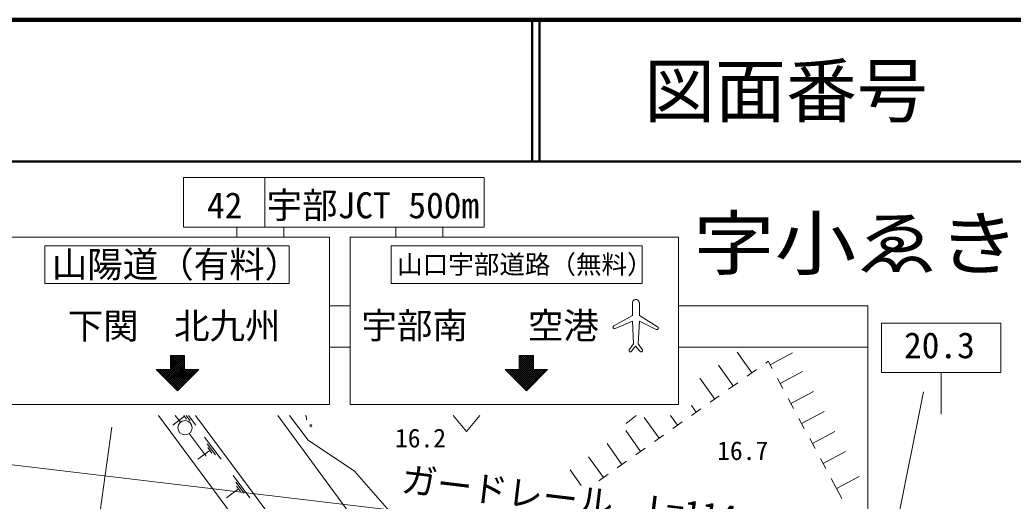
# Model space of a CAD drawing. Units: millimetres, scale not verified. Extents: x 40000 to 680000, y 20000 to 380000.
# Drawn here: x 472646 to 542625, y 346059 to 380000 of the extents above; entities that cross this region are included whole.
import ezdxf
from ezdxf.enums import TextEntityAlignment as Align

# ---------------------------------------------------------------- set-up
doc = ezdxf.new("R2010")
doc.units = ezdxf.units.MM
doc.header["$LTSCALE"] = 1000
for name, color, linetype, lineweight in [('M-BGD', 7, 'Continuous', 13), ('M-STR-HTXT', 7, 'Continuous', 13), ('M-STR-STRC', 7, 'Continuous', 13), ('M-TTL', 2, 'Continuous', 140), ('M-TTL-LINE', 7, 'Continuous', 50)]:
    doc.layers.add(name, color=color, linetype=linetype, lineweight=lineweight)
doc.layers.add('M-BMK-HTXT', color=7, linetype='Continuous')
doc.layers.add('M-TTL-TXT', color=7, linetype='Continuous')
doc.styles.add('ＭＳ ゴシック', font='')
doc.styles.get('ＭＳ ゴシック').set_extended_font_data('MS Gothic')

msp = doc.modelspace()

# ---------------------------------------------------------------- linework, layer by layer
at = {"layer": 'M-BGD'}
for p, q in [((524211, 355106), (523172, 356576)), ((525503, 355662), (527089, 356514)), ((522904, 354183), (521865, 355653)), ((525364, 355921), (525191, 355798)), ((525642, 355403), (525364, 355921)), ((524537, 355337), (523884, 354875)), ((526210, 354346), (527796, 355198)), ((521597, 353260), (520558, 354730)), ((523230, 354414), (522577, 353952)), ((526400, 353994), (526021, 354699)), ((521924, 353490), (521270, 353029)), ((526968, 352937), (528553, 353789)), ((520290, 352336), (519964, 352799)), ((527157, 352584), (526778, 353289)), ((482409, 352105), (493002, 337804)), ((484245, 352041), (483413, 351422)), ((483967, 351629), (483587, 352105)), ((484197, 352105), (484390, 351845)), ((484359, 352105), (484639, 351728)), ((484520, 352105), (485033, 351415)), ((497036, 335927), (485019, 352105)), ((500185, 339307), (490828, 352105)), ((503168, 352105), (504107, 350979)), ((504107, 350979), (505045, 352105)), ((516069, 352105), (515359, 351539)), ((518983, 351413), (518494, 352105)), ((520617, 352567), (519964, 352105)), ((527725, 351527), (529310, 352379)), ((517677, 350490), (516638, 351960)), ((519310, 351644), (518657, 351182)), ((527914, 351175), (527536, 351880)), ((484576, 350836), (485763, 349227)), ((516370, 349567), (515331, 351037)), ((518003, 350721), (517350, 350259)), ((528482, 350118), (530068, 350970)), ((485657, 350575), (486820, 349009)), ((485843, 350106), (486425, 349323)), ((515063, 348643), (514024, 350114)), ((528671, 349766), (528293, 350470)), ((486030, 349637), (485195, 349016)), ((485884, 349833), (486175, 349441)), ((516697, 349797), (516043, 349336)), ((529239, 348708), (530825, 349560)), ((513756, 347720), (512718, 349190)), ((515390, 348874), (514736, 348413)), ((529429, 348356), (529050, 349061)), ((487669, 347867), (488836, 346295)), ((512187, 347168), (511411, 348267)), ((514083, 347951), (513430, 347489)), ((530186, 346947), (531772, 347799)), ((487856, 347396), (488439, 346610)), ((487897, 347122), (488189, 346729)), ((530565, 346242), (529807, 347651)), ((488043, 346925), (487205, 346303))]:
    msp.add_line(p, q, dxfattribs=at)
msp.add_lwpolyline([(502385, 340517), (500173, 343650), (496224, 348182), (492962, 350353), (491647, 352105)], dxfattribs=at)
for centre, radius in [((484279, 351239), 500), ((493140, 351377), 75)]:
    msp.add_circle(centre, radius, dxfattribs=at)
msp.add_arc((492378, 351839), 473, 353.1751, 34.2515, dxfattribs=at)
at = {"layer": 'M-STR-HTXT'}
msp.add_line((455653, 350586), (569546, 337006), dxfattribs=at)
at = {"layer": 'M-STR-STRC'}
for p, q in [((484169, 368880), (505348, 368880)), ((484169, 368880), (484169, 365380)), ((489903, 368880), (489903, 365380)), ((505348, 368880), (505348, 365380)), ((505348, 365380), (484169, 365380)), ((487939, 365380), (487939, 364675)), ((491252, 365380), (491252, 364675)), ((499125, 365380), (499125, 364675)), ((502438, 365380), (502438, 364675)), ((471325, 364675), (494470, 364675)), ((494470, 364675), (494470, 352865)), ((495907, 364675), (519052, 364675)), ((495907, 364675), (495907, 352865)), ((519052, 364675), (519052, 352865)), ((474416, 361400), (474416, 364069)), ((474416, 364069), (491627, 364069)), ((491627, 361400), (491627, 364069)), ((498815, 364069), (516496, 364069)), ((498815, 361400), (498815, 364069)), ((516496, 361400), (516496, 364069)), ((474416, 361400), (491627, 361400)), ((498815, 361400), (516496, 361400)), ((495907, 359823), (494470, 359823)), ((515807, 359142), (515807, 360066)), ((516290, 360068), (516290, 359146)), ((532380, 359823), (519052, 359823)), ((532380, 359823), (532380, 340003)), ((515807, 359142), (514498, 358416)), ((516290, 359146), (517578, 358356)), ((514596, 358230), (515799, 358758)), ((515799, 358758), (515884, 357142)), ((516294, 358754), (516205, 357143)), ((517473, 358175), (516294, 358754)), ((533353, 358620), (541753, 358620)), ((533353, 355120), (533353, 358620)), ((541753, 358620), (541753, 355120)), ((495907, 356917), (494470, 356917)), ((515884, 357142), (515575, 356737)), ((516028, 356986), (515747, 356627)), ((516028, 356986), (516325, 356631)), ((516205, 357143), (516505, 356737)), ((532380, 356917), (519052, 356917)), ((482800, 354786), (484247, 356233)), ((483247, 356339), (484247, 356339)), ((483247, 355339), (483247, 356339)), ((483247, 356223), (483363, 356339)), ((483247, 356082), (483504, 356339)), ((483247, 355940), (483646, 356339)), ((483247, 355799), (483787, 356339)), ((483247, 355658), (483929, 356339)), ((483247, 355516), (484070, 356339)), ((483247, 355375), (484211, 356339)), ((484697, 354789), (483247, 356239)), ((484247, 355380), (483288, 356339)), ((484247, 355522), (483429, 356339)), ((484247, 355663), (483571, 356339)), ((484247, 355805), (483712, 356339)), ((484247, 355946), (483853, 356339)), ((484247, 356088), (483995, 356339)), ((484247, 356229), (484136, 356339)), ((484247, 356339), (484247, 355339)), ((507359, 354809), (508829, 356278)), ((507829, 356339), (508829, 356339)), ((507829, 355339), (507829, 356339)), ((507829, 356268), (507900, 356339)), ((507829, 356127), (508041, 356339)), ((507829, 355986), (508183, 356339)), ((507829, 355844), (508324, 356339)), ((507829, 355703), (508466, 356339)), ((507829, 355561), (508607, 356339)), ((507829, 355420), (508748, 356339)), ((509263, 354774), (507829, 356208)), ((508829, 355350), (507839, 356339)), ((508829, 355491), (507981, 356339)), ((508829, 355633), (508122, 356339)), ((508829, 355774), (508263, 356339)), ((508829, 355915), (508405, 356339)), ((508829, 356057), (508546, 356339)), ((508829, 356198), (508688, 356339)), ((508829, 356339), (508829, 355339)), ((482871, 354716), (484247, 356092)), ((482941, 354645), (484247, 355950)), ((483012, 354574), (484247, 355809)), ((483083, 354503), (484247, 355668)), ((483153, 354433), (484247, 355526)), ((484626, 354718), (483247, 356098)), ((484555, 354648), (483247, 355956)), ((484484, 354577), (483247, 355815)), ((484414, 354506), (483247, 355673)), ((484343, 354436), (483247, 355532)), ((507430, 354738), (508829, 356137)), ((507501, 354668), (508829, 355996)), ((507572, 354597), (508829, 355854)), ((507642, 354526), (508829, 355713)), ((507713, 354455), (508829, 355571)), ((509193, 354703), (507829, 356067)), ((509122, 354632), (507829, 355925)), ((509051, 354562), (507829, 355784)), ((508980, 354491), (507829, 355643)), ((508910, 354420), (507829, 355501)), ((483747, 353839), (482247, 355339)), ((482247, 355339), (483247, 355339)), ((482305, 355281), (482363, 355339)), ((483777, 353870), (482308, 355339)), ((482376, 355211), (482504, 355339)), ((482446, 355140), (482646, 355339)), ((483848, 353941), (482449, 355339)), ((482517, 355069), (482787, 355339)), ((482588, 354998), (482929, 355339)), ((483919, 354011), (482591, 355339)), ((482658, 354928), (483070, 355339)), ((482729, 354857), (483211, 355339)), ((483989, 354082), (482732, 355339)), ((484060, 354153), (482874, 355339)), ((484131, 354224), (483015, 355339)), ((484202, 354294), (483156, 355339)), ((483224, 354362), (484247, 355385)), ((484272, 354365), (483247, 355390)), ((483295, 354291), (484343, 355339)), ((483365, 354221), (484484, 355339)), ((483436, 354150), (484626, 355339)), ((483507, 354079), (484767, 355339)), ((483578, 354009), (484909, 355339)), ((483648, 353938), (485050, 355339)), ((483719, 353867), (485191, 355339)), ((485247, 355339), (483747, 353839)), ((484247, 355339), (485247, 355339)), ((484767, 354860), (484288, 355339)), ((484838, 354931), (484429, 355339)), ((484909, 355001), (484571, 355339)), ((484979, 355072), (484712, 355339)), ((485050, 355143), (484853, 355339)), ((485121, 355213), (484995, 355339)), ((485191, 355284), (485136, 355339)), ((508329, 353839), (506829, 355339)), ((506829, 355339), (507829, 355339)), ((508344, 353855), (506859, 355339)), ((506864, 355304), (506900, 355339)), ((506935, 355233), (507041, 355339)), ((508415, 353925), (507001, 355339)), ((507006, 355162), (507183, 355339)), ((507077, 355092), (507324, 355339)), ((508486, 353996), (507142, 355339)), ((507147, 355021), (507466, 355339)), ((507218, 354950), (507607, 355339)), ((508556, 354067), (507284, 355339)), ((507289, 354880), (507748, 355339)), ((508627, 354137), (507425, 355339)), ((508698, 354208), (507566, 355339)), ((508768, 354279), (507708, 355339)), ((507784, 354385), (508829, 355430)), ((508839, 354350), (507829, 355360)), ((507854, 354314), (508880, 355339)), ((507925, 354243), (509021, 355339)), ((507996, 354173), (509163, 355339)), ((508067, 354102), (509304, 355339)), ((508137, 354031), (509446, 355339)), ((508208, 353960), (509587, 355339)), ((508279, 353890), (509728, 355339)), ((509829, 355339), (508329, 353839)), ((508829, 355339), (509829, 355339)), ((509334, 354845), (508839, 355339)), ((509405, 354915), (508981, 355339)), ((509475, 354986), (509122, 355339)), ((509546, 355057), (509263, 355339)), ((509617, 355127), (509405, 355339)), ((509688, 355198), (509546, 355339)), ((509758, 355269), (509688, 355339)), ((541753, 355120), (533353, 355120)), ((537553, 355120), (537553, 352188)), ((526359, 304239), (536313, 353776)), ((471325, 352865), (494470, 352865)), ((495907, 352865), (519052, 352865)), ((479116, 351279), (473732, 312286))]:
    msp.add_line(p, q, dxfattribs=at)
for centre, radius, start, end in [((516048, 360043), 241, 359.89987, 180.56358), ((514545, 358322), 105, 116.42571, 299.09138), ((517528, 358264), 105, 238.4423, 61.10797), ((515662, 356685), 102, 148.76951, 325.53331), ((516413, 356688), 104, 213.12861, 27.70682)]:
    msp.add_arc(centre, radius, start, end, dxfattribs=at)
at = {"layer": 'M-TTL'}
msp.add_line((680000, 380000), (40000, 380000), dxfattribs=at)
at = {"layer": 'M-TTL-LINE'}
for p, q in [((508747, 380000), (508747, 370000)), ((509247, 380000), (509247, 370000)), ((40000, 370000), (680000, 370000))]:
    msp.add_line(p, q, dxfattribs=at)

# ---------------------------------------------------------------- texts
at = {"layer": 'M-BGD', "style": 'ＭＳ ゴシック'}
for s, p in [('16.2', (499077, 349452)), ('16.7', (521777, 348563))]:
    msp.add_text(s, height=1320, dxfattribs=at).set_placement(p, align=Align.BOTTOM_LEFT)
at = {"layer": 'M-BMK-HTXT', "style": 'ＭＳ ゴシック', "width": 1.15}
msp.add_text('字小ゑき', height=3666, dxfattribs=at).set_placement((531577, 361307), align=Align.BOTTOM_CENTER)
at = {"layer": 'M-STR-HTXT', "style": 'ＭＳ ゴシック'}
msp.add_text('ガードレール\u3000L=114.5', height=1833, rotation=353.2, dxfattribs=at).set_placement((512402, 344625), align=Align.BOTTOM_CENTER)
at = {"layer": 'M-STR-STRC', "style": 'ＭＳ ゴシック'}
for s, height, p in [('宇部JCT 500m', 1833, (497515, 366923)), ('42', 1833, (487076, 366923)), ('山陽道（有料）', 1833, (483644, 362753)), ('山口宇部道路（無料）', 1320, (508226, 362753)), ('下関\u3000北九州', 1833, (483511, 358421)), ('宇部南', 1833, (500460, 358440)), ('空港', 1833, (510935, 358440))]:
    msp.add_text(s, height=height, dxfattribs=at).set_placement(p, align=Align.MIDDLE_CENTER)
msp.add_text('20.3', height=1833, dxfattribs=at).set_placement((534939, 355583), align=Align.BOTTOM_LEFT)
at = {"layer": 'M-TTL-TXT', "style": 'ＭＳ ゴシック'}
msp.add_text('図面番号', height=3666, dxfattribs=at).set_placement((526622, 375000), align=Align.MIDDLE_CENTER)

doc.saveas('drawing.dxf')
